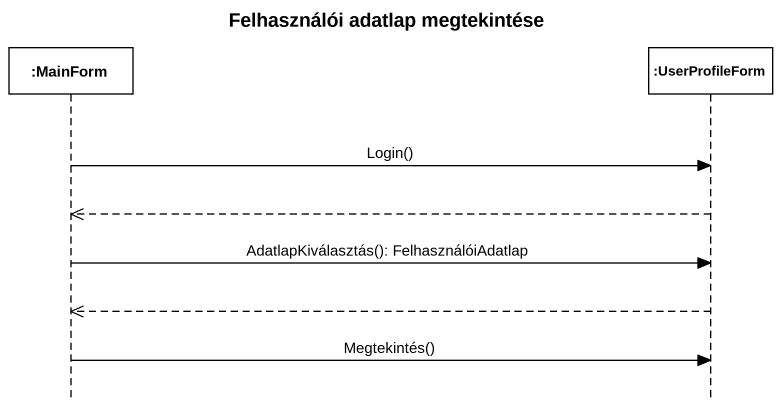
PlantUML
@startuml
title Felhasználói adatlap megtekintése
hide footbox
participant ":MainForm" as MainForm
participant ":UserProfileForm" as UserProfileForm

MainForm -> UserProfileForm : Login()
UserProfileForm -->> MainForm
MainForm -> UserProfileForm : AdatlapKiválasztás(): FelhasználóiAdatlap
UserProfileForm -->> MainForm
MainForm -> UserProfileForm : Megtekintés()
@enduml
